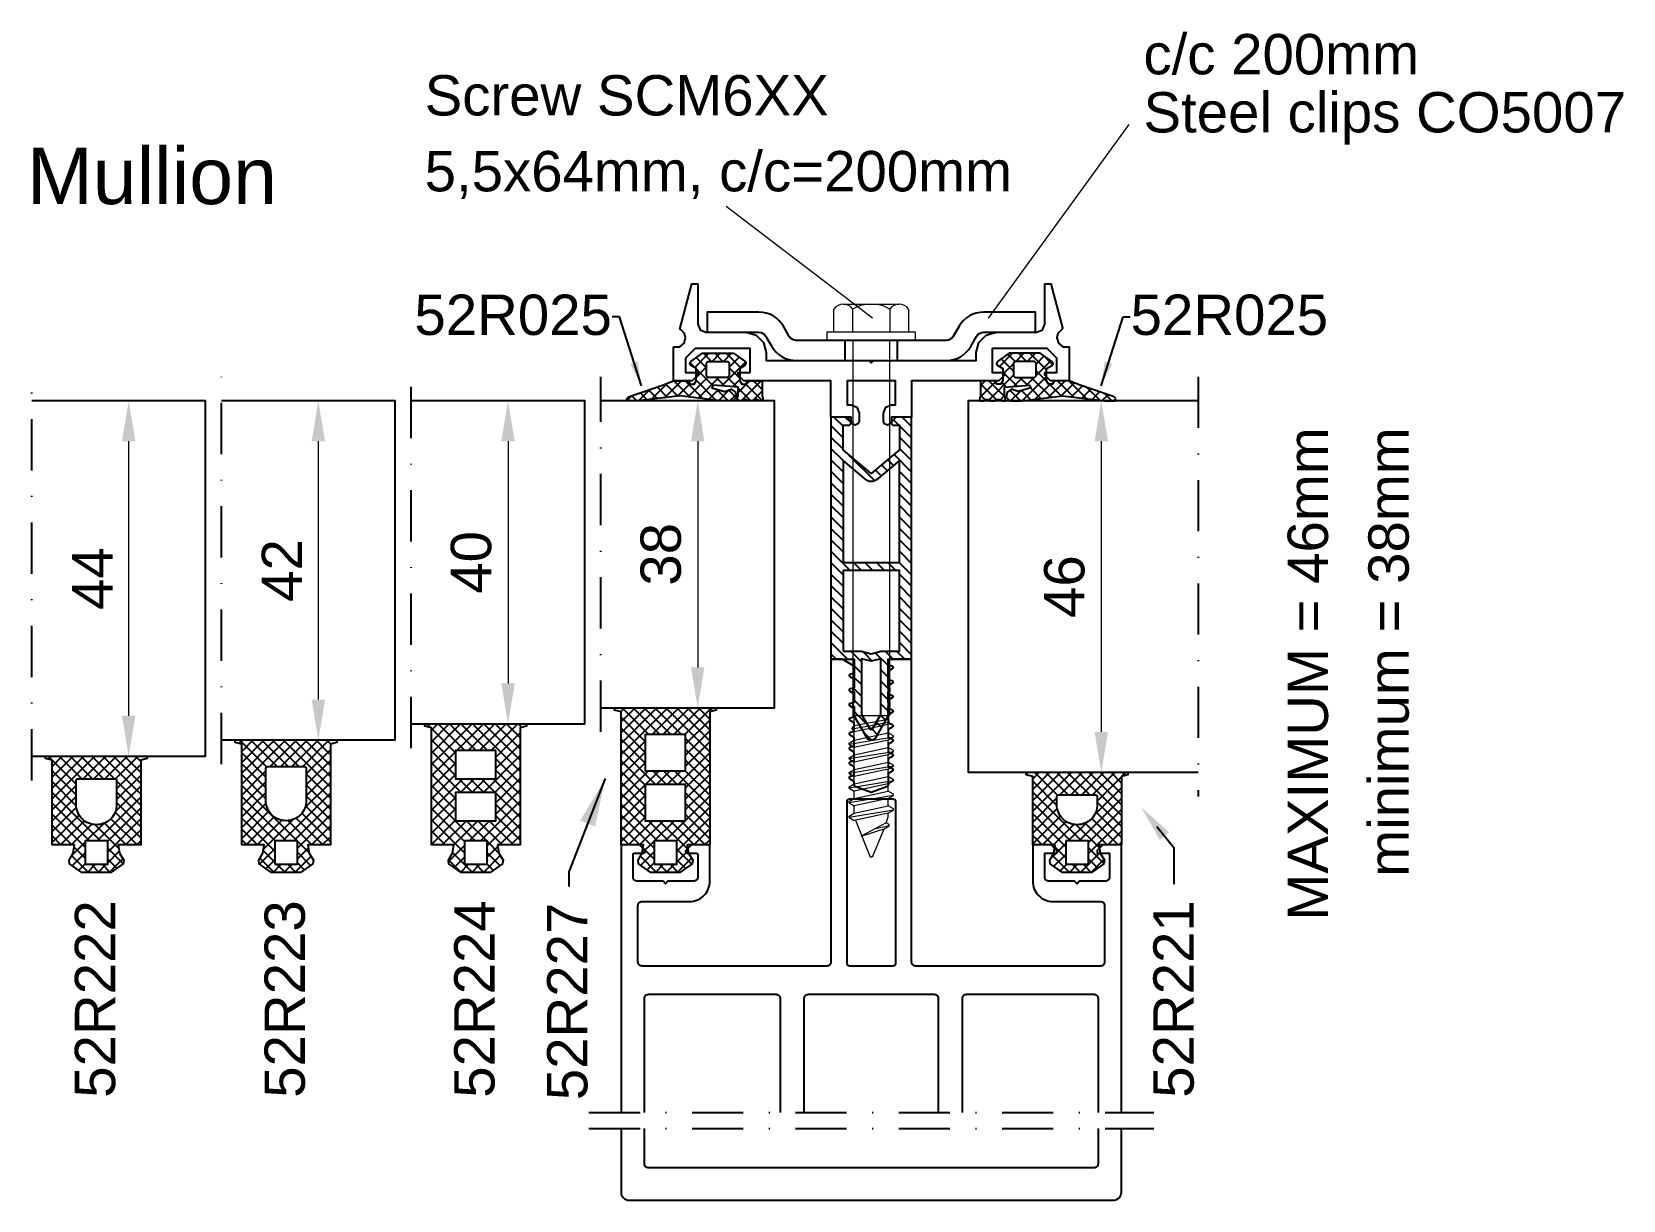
# Model space of a CAD drawing. Header units: millimetres. Extents: x 22319 to 27873, y 35287 to 39437.
# Drawn here: x 26523.8 to 26720.9, y 38653.1 to 38797.8 of the extents above; entities that cross this region are included whole.
import ezdxf

# ---------------------------------------------------------------- set-up
doc = ezdxf.new("R2010")
doc.units = ezdxf.units.MM
doc.header["$LTSCALE"] = 0.5
doc.linetypes.add('AM_DIN_F_W050', pattern=[6.25, 4.75, -1.5])
doc.linetypes.add('DASHDOT', pattern=[25.4, 12.7, -6.35, 0, -6.35])
for name, color, linetype in [('1', 1, 'Continuous'), ('6', 6, 'Continuous'), ('arceringen', 6, 'Continuous'), ('FYLLD', 6, 'Continuous'), ('LIST', 2, 'Continuous'), ('MATT', 1, 'Continuous'), ('rubbers', 1, 'Continuous')]:
    doc.layers.add(name, color=color, linetype=linetype)
for name, color, linetype, lineweight in [('AM_3', 6, 'AM_DIN_F_W050', 25), ('AM_5', 3, 'Continuous', 18), ('AM_6', 2, 'Continuous', 20), ('AM_7', 4, 'DASHDOT', 25), ('S_ACCESSORY', 7, 'Continuous', 9)]:
    doc.layers.add(name, color=color, linetype=linetype, lineweight=lineweight)
doc.styles.add('Border', font='ARIAL.TTF')
doc.styles.add('ROMANS', font='simplex.shx')
doc.styles.get("Standard").update_dxf_attribs({"font": 'ARIAL.TTF'})
doc.dimstyles.new('MASKIN_1-1', dxfattribs={"dimtxt": 2.5, "dimasz": 3, "dimexe": 1.5, "dimexo": 1.5, "dimgap": 1, "dimtad": 1, "dimrnd": 0.1, "dimzin": 12, "dimdsep": 46, "dimtxsty": 'ROMANS', "dimcen": -5, "dimclrd": 6, "dimclre": 6, "dimclrt": 256, "dimadec": 0, "dimazin": 0, "dimtfac": 1, "dimtmove": 2, "dimatfit": 3, "dimfxl": 0, "dimtolj": 1, "dimtzin": 12, "dimarcsym": 0})
doc.dimstyles.new('MASKIN_1-2', dxfattribs={"dimscale": 2, "dimtxt": 2.5, "dimasz": 3, "dimexe": 1.5, "dimexo": 1.5, "dimgap": 1, "dimtad": 1, "dimrnd": 0.1, "dimzin": 12, "dimdsep": 46, "dimtxsty": 'ROMANS', "dimcen": -5, "dimclrd": 6, "dimclre": 6, "dimclrt": 256, "dimadec": 0, "dimazin": 0, "dimtfac": 1, "dimtmove": 2, "dimatfit": 3, "dimfxl": 0, "dimtolj": 1, "dimtzin": 12, "dimarcsym": 0})
doc.dimstyles.new('SBS_DIN$0', dxfattribs={"dimscale": 2, "dimtxt": 2.5, "dimasz": 2.5, "dimexe": 1, "dimexo": 1, "dimgap": 1, "dimtad": 1, "dimrnd": 0.5, "dimdsep": 46, "dimtxsty": 'Standard', "dimcen": 0, "dimclrd": 256, "dimclre": 256, "dimclrt": 2, "dimadec": 0, "dimazin": 2, "dimtp": 0.1, "dimtm": 0.1, "dimtfac": 0.71, "dimtofl": 0, "dimtmove": 0, "dimatfit": 3, "dimfxl": 0, "dimlwd": -1, "dimlwe": -1, "dimarcsym": 0})

# ---------------------------------------------------------------- blocks, each defined once
blk = doc.blocks.new('*D409')
at = {"layer": 'AM_5'}
blk.add_line((26656.25, 38747.1), (26656.25, 38711.1), dxfattribs=at)
for points in [[(26655.42, 38747.1), (26657.09, 38747.1), (26656.25, 38752.1)], [(26655.42, 38711.1), (26657.09, 38711.1), (26656.25, 38706.1)]]:
    blk.add_solid(points, dxfattribs=at)
at = {"layer": 'Defpoints', "color": 0}
for p in [(26656.25, 38752.1), (26656.25, 38706.1), (26656.25, 38706.1)]:
    blk.add_point(p, dxfattribs=at)
at = {"layer": 'AM_5', "color": 2, "insert": (26651.7, 38729.1), "char_height": 5, "attachment_point": 5, "rotation": 90}
blk.add_mtext('46', dxfattribs=at)
blk = doc.blocks.new('*D410')
at = {"layer": 'AM_5'}
blk.add_line((26606.25, 38747.1), (26606.25, 38719.1), dxfattribs=at)
for points in [[(26605.42, 38747.1), (26607.09, 38747.1), (26606.25, 38752.1)], [(26605.42, 38719.1), (26607.09, 38719.1), (26606.25, 38714.1)]]:
    blk.add_solid(points, dxfattribs=at)
at = {"layer": 'Defpoints', "color": 0}
for p in [(26606.25, 38752.1), (26606.25, 38714.1), (26606.25, 38714.1)]:
    blk.add_point(p, dxfattribs=at)
at = {"layer": 'AM_5', "color": 2, "insert": (26601.7, 38733.1), "char_height": 5, "attachment_point": 5, "rotation": 90}
blk.add_mtext('38', dxfattribs=at)
blk = doc.blocks.new('*D411')
at = {"layer": 'AM_5'}
blk.add_line((26582.75, 38747.1), (26582.75, 38717.1), dxfattribs=at)
for points in [[(26581.92, 38747.1), (26583.59, 38747.1), (26582.75, 38752.1)], [(26581.92, 38717.1), (26583.59, 38717.1), (26582.75, 38712.1)]]:
    blk.add_solid(points, dxfattribs=at)
at = {"layer": 'Defpoints', "color": 0}
for p in [(26582.75, 38752.1), (26582.75, 38712.1), (26582.75, 38712.1)]:
    blk.add_point(p, dxfattribs=at)
at = {"layer": 'AM_5', "color": 2, "insert": (26578.2, 38732.1), "char_height": 5, "attachment_point": 5, "rotation": 90}
blk.add_mtext('40', dxfattribs=at)
blk = doc.blocks.new('*D412')
at = {"layer": 'AM_5'}
blk.add_line((26559.25, 38747.1), (26559.25, 38715.1), dxfattribs=at)
for points in [[(26558.42, 38747.1), (26560.09, 38747.1), (26559.25, 38752.1)], [(26558.42, 38715.1), (26560.09, 38715.1), (26559.25, 38710.1)]]:
    blk.add_solid(points, dxfattribs=at)
at = {"layer": 'Defpoints', "color": 0}
for p in [(26559.25, 38752.1), (26559.25, 38710.1), (26559.25, 38710.1)]:
    blk.add_point(p, dxfattribs=at)
at = {"layer": 'AM_5', "color": 2, "insert": (26554.74, 38731.1), "char_height": 5, "attachment_point": 5, "rotation": 90}
blk.add_mtext('42', dxfattribs=at)
blk = doc.blocks.new('*D413')
at = {"layer": 'AM_5'}
blk.add_line((26535.75, 38747.1), (26535.75, 38713.1), dxfattribs=at)
for points in [[(26534.92, 38747.1), (26536.59, 38747.1), (26535.75, 38752.1)], [(26534.92, 38713.1), (26536.59, 38713.1), (26535.75, 38708.1)]]:
    blk.add_solid(points, dxfattribs=at)
at = {"layer": 'Defpoints', "color": 0}
for p in [(26535.75, 38752.1), (26535.75, 38708.1), (26535.75, 38708.1)]:
    blk.add_point(p, dxfattribs=at)
at = {"layer": 'AM_5', "color": 2, "insert": (26531.25, 38730.1), "char_height": 5, "attachment_point": 5, "rotation": 90}
blk.add_mtext('44', dxfattribs=at)
blk = doc.blocks.new('52R025')
at = {"layer": 'arceringen'}
h = blk.add_hatch(dxfattribs=at)
h.set_pattern_fill('ANSI37', color=256, scale=8, style=0)
h.set_pattern_definition([(45, (-946.5392, 440.8053), (-0.7071068, 0.7071068), []), (135, (-946.5392, 440.8053), (-0.7071068, -0.7071068), [])])
h.paths.add_polyline_path([(4.1, -2.2), (4.3, -2.4), (6.7, -2.4), (6.9, -2.2), (6.9, -0.6), (6.7, -0.4), (4.3, -0.4), (4.1, -0.6)], flags=16)
h.paths.add_polyline_path([(-5.79, 2.22), (-5.59, 2.01), (-1.38, 0.55), (0, 0), (1.8, 0), (2.05, 0.43), (2.55, 0.43), (2.8, 0), (2.8, -1.5), (2.15, -1.88), (2, -2.12), (2.13, -2.38), (3.58, -3.4), (7.42, -3.4), (8.87, -2.38), (9, -2.12), (8.85, -1.88), (8.2, -1.5), (8.2, 0), (8.45, 0.43), (8.95, 0.43), (9.2, 0), (11, 0), (11, 1.9), (11.08, 2.06), (11.12, 2.5), (10.64, 2.5), (10.34, 2.34), (10.06, 2.34), (9.76, 2.5), (9.24, 2.5), (8.94, 2.34), (8.66, 2.34), (8.36, 2.5), (7.88, 2.5), (7.92, 2.06), (8, 1.9), (8, 0.8), (4.93, 0.56), (4.76, 0.88), (6.3, 1.34), (6.56, 1.26), (7.16, 1.06), (7.7, 1.4), (7.79, 2.03), (7.35, 2.5), (5.83, 2.5), (0.83, 1.87), (-4.41, 2.5), (-5.72, 2.5)])
at = {"color": 0, "linetype": 'ByBlock'}
for points in [[(-5.79, 2.22), (-5.59, 2.01), (-1.38, 0.55), (0, 0), (1.8, 0), (2.05, 0.43), (2.55, 0.43), (2.8, 0), (2.8, -1.5), (2.15, -1.88), (2, -2.12), (2.13, -2.38), (3.58, -3.4), (7.42, -3.4), (8.87, -2.38), (9, -2.12), (8.85, -1.88), (8.2, -1.5), (8.2, 0), (8.45, 0.43), (8.95, 0.43), (9.2, 0), (11, 0), (11, 1.9), (11.08, 2.06), (11.12, 2.5), (10.64, 2.5), (10.34, 2.34), (10.06, 2.34), (9.76, 2.5), (9.24, 2.5), (8.94, 2.34), (8.66, 2.34), (8.36, 2.5), (7.88, 2.5), (7.92, 2.06), (8, 1.9), (8, 0.8), (4.93, 0.56), (4.76, 0.88), (6.3, 1.34), (6.56, 1.26), (7.16, 1.06), (7.7, 1.4), (7.79, 2.03), (7.35, 2.5), (5.83, 2.5), (0.83, 1.87), (-4.41, 2.5), (-5.72, 2.5)], [(4.1, -2.2), (4.3, -2.4), (6.7, -2.4), (6.9, -2.2), (6.9, -0.6), (6.7, -0.4), (4.3, -0.4), (4.1, -0.6)]]:
    blk.add_lwpolyline(points, close=True, dxfattribs=at)
blk = doc.blocks.new('SCM6XX')
for p, q in [((-3.88, 4.62), (-1, 4.62)), ((-1, 5.5), (-1, -5.5)), ((0, 5.5), (-1, 5.5)), ((0, -5.5), (0, 5.5)), ((-4.5, -3.46), (-4.5, 3.46)), ((-3.88, 2.31), (-1, 2.31)), ((0, 2.25), (46.5, 2.25)), ((46.5, 2.25), (46.5, -2.25)), ((46.92, 2.1), (46.5, 2.1)), ((47.18, 2.22), (46.92, 2.1)), ((47.71, -2.1), (46.92, 2.1)), ((47.33, 2.22), (47.18, 2.22)), ((47.33, 2.22), (48.17, -2.38)), ((47.59, 2.1), (47.33, 2.22)), ((48.61, 2.1), (47.59, 2.1)), ((47.59, 2.1), (48.48, -2.1)), ((48.99, 2.75), (48.61, 2.1)), ((49.52, -2.1), (48.61, 2.1)), ((49.14, 2.75), (48.99, 2.75)), ((49.14, 2.75), (50.04, -2.75)), ((49.51, 2.1), (49.14, 2.75)), ((49.51, 2.1), (50.42, -2.1)), ((50.42, 2.1), (49.51, 2.1)), ((50.8, 2.75), (50.42, 2.1)), ((51.33, -2.1), (50.42, 2.1)), ((50.95, 2.75), (50.8, 2.75)), ((51.32, 2.1), (50.95, 2.75)), ((50.95, 2.75), (51.85, -2.75)), ((51.32, 2.1), (52.23, -2.1)), ((52.23, 2.1), (51.32, 2.1)), ((52.61, 2.75), (52.23, 2.1)), ((53.14, -2.1), (52.23, 2.1)), ((52.76, 2.75), (52.61, 2.75)), ((52.76, 2.75), (53.66, -2.75)), ((53.13, 2.1), (52.76, 2.75)), ((53.13, 2.1), (54.04, -2.1)), ((54.04, 2.1), (53.13, 2.1)), ((54.42, 2.75), (54.04, 2.1)), ((54.95, -2.1), (54.04, 2.1)), ((54.57, 2.75), (54.42, 2.75)), ((54.57, 2.75), (55.47, -2.75)), ((54.94, 2.1), (54.57, 2.75)), ((54.94, 2.1), (55.85, -2.1)), ((55.85, 2.1), (54.94, 2.1)), ((56.23, 2.75), (55.85, 2.1)), ((56.76, -2.1), (55.85, 2.1)), ((56.38, 2.75), (56.23, 2.75)), ((56.38, 2.75), (57.28, -2.75)), ((56.75, 2.1), (56.38, 2.75)), ((56.75, 2.1), (57.66, -2.1)), ((57.66, 2.1), (56.75, 2.1)), ((58.04, 2.75), (57.66, 2.1)), ((58.57, -2.1), (57.66, 2.1)), ((58.19, 2.75), (58.04, 2.75)), ((58.19, 2.75), (59.09, -2.75)), ((58.56, 2.1), (58.19, 2.75)), ((58.56, 2.1), (59.47, -2.1)), ((59.02, 2.1), (58.56, 2.1)), ((59.75, 1.84), (59.02, 2.1)), ((59.98, 2.23), (59.75, 1.84)), ((60.13, 2.23), (59.98, 2.23)), ((60.5, 1.58), (60.13, 2.23)), ((60.13, 2.23), (60.53, 0.38)), ((59.75, 1.84), (61.41, -1.27)), ((63.87, 0.19), (60.5, 1.58)), ((61.41, -1.27), (60.5, 1.58)), ((64, 0), (63.87, 0.19)), ((63.87, -0.19), (64, 0)), ((59.44, -1.96), (63.87, -0.19)), ((-3.88, -2.31), (-1, -2.31)), ((46.5, -2.25), (0, -2.25)), ((47.71, -2.1), (46.5, -2.1)), ((48.02, -2.38), (47.71, -2.1)), ((48.17, -2.38), (48.02, -2.38)), ((48.17, -2.38), (48.48, -2.1)), ((49.52, -2.1), (48.48, -2.1)), ((49.89, -2.75), (49.52, -2.1)), ((50.04, -2.75), (49.89, -2.75)), ((50.04, -2.75), (50.42, -2.1)), ((51.33, -2.1), (50.42, -2.1)), ((51.7, -2.75), (51.33, -2.1)), ((51.85, -2.75), (51.7, -2.75)), ((51.85, -2.75), (52.23, -2.1)), ((53.14, -2.1), (52.23, -2.1)), ((53.51, -2.75), (53.14, -2.1)), ((53.66, -2.75), (53.51, -2.75)), ((53.66, -2.75), (54.04, -2.1)), ((54.95, -2.1), (54.04, -2.1)), ((55.32, -2.75), (54.95, -2.1)), ((55.47, -2.75), (55.32, -2.75)), ((55.47, -2.75), (55.85, -2.1)), ((56.76, -2.1), (55.85, -2.1)), ((57.13, -2.75), (56.76, -2.1)), ((57.28, -2.75), (57.13, -2.75)), ((57.28, -2.75), (57.66, -2.1)), ((58.57, -2.1), (57.66, -2.1)), ((58.94, -2.75), (58.57, -2.1)), ((59.09, -2.75), (58.94, -2.75)), ((59.09, -2.75), (59.47, -2.1)), ((-1, -4.62), (-3.88, -4.62)), ((-1, -5.5), (0, -5.5))]:
    blk.add_line(p, q)
for centre, radius, start, end in [((-3.11, 3.46), 1.39, 123.6264, 236.3736), ((0.12, 0), 4.62, 150, 210), ((-3.11, -3.46), 1.39, 123.6264, 236.3736)]:
    blk.add_arc(centre, radius, start, end)

msp = doc.modelspace()

# ---------------------------------------------------------------- hatches: boundary and pattern name
at = {"layer": 'FYLLD'}
h = msp.add_hatch(dxfattribs=at)
h.set_pattern_fill('USER', color=256, angle=315, pattern_type=0)
h.set_pattern_definition([(315, (191.1357, 3.8011), (0.707106781, 0.707106781), [])])
h.paths.add_polyline_path([(26622.754, 38720.101), (26625.654, 38720.101), (26625.654, 38716.551), (26625.454, 38716.497), (26625.454, 38716.105), (26625.654, 38716.051), (26625.654, 38714.751), (26625.454, 38714.697), (26625.454, 38714.305), (26625.654, 38714.251), (26625.654, 38713.038), (26627.148, 38710.451, 0.5773503), (26628.36, 38710.451), (26629.854, 38713.038), (26629.854, 38714.251), (26630.054, 38714.305), (26630.054, 38714.697), (26629.854, 38714.751), (26629.854, 38716.051), (26630.054, 38716.105), (26630.054, 38716.497), (26629.854, 38716.551), (26629.854, 38720.101), (26632.754, 38720.101), (26632.754, 38750.101), (26630.83, 38750.101), (26630.342, 38749.613, 0.6681786), (26630.554, 38749.101), (26631.254, 38749.101), (26631.254, 38746.038), (26627.754, 38743.101), (26624.254, 38746.038), (26624.254, 38749.101), (26624.954, 38749.101, 0.5888761), (26625.208, 38749.56), (26624.778, 38750.101), (26622.754, 38750.101)])
h.paths.add_polyline_path([(26624.254, 38731.101), (26631.254, 38731.101), (26631.254, 38721.101), (26628.954, 38721.101), (26627.754, 38720.78), (26626.554, 38721.101), (26624.254, 38721.101)], flags=16)
h.paths.add_polyline_path([(26624.254, 38732.101), (26624.254, 38744.733), (26627.111, 38742.335, 0.3639702), (26628.397, 38742.335), (26631.254, 38744.733), (26631.254, 38732.101)], flags=16)
h.paths.add_polyline_path([(26626.554, 38720.169), (26627.754, 38719.848), (26628.954, 38720.169), (26628.954, 38713.279), (26627.927, 38711.501, -0.5773503), (26627.581, 38711.501), (26626.554, 38713.279)], flags=16)
h = msp.add_hatch(dxfattribs=at)
h.set_pattern_fill('NET,_O', color=256, scale=0.3, angle=45)
h.set_pattern_definition([(315, (-686.5503, 62737.7313), (-0.67351921, -0.67351921), []), (225, (-686.5503, 62737.7313), (-0.67351921, 0.67351921), [])])
h.paths.add_polyline_path([(26600.854, 38694.701), (26603.654, 38694.701), (26603.654, 38697.601), (26600.854, 38697.601)], flags=16)
h.paths.add_polyline_path([(26604.754, 38700.101), (26604.754, 38704.601), (26599.754, 38704.601), (26599.754, 38700.101)], flags=16)
h.paths.add_polyline_path([(26604.754, 38706.301), (26604.754, 38710.801), (26599.754, 38710.801), (26599.754, 38706.301)], flags=16)
h.paths.add_polyline_path([(26607.754, 38713.587), (26607.754, 38697.101), (26604.954, 38697.101), (26605.129, 38696.093), (26605.635, 38695.203), (26605.576, 38694.767), (26604.054, 38693.701), (26600.454, 38693.701), (26598.932, 38694.767), (26598.872, 38695.203), (26599.378, 38696.093), (26599.554, 38697.101), (26596.754, 38697.101), (26596.754, 38713.587), (26595.954, 38713.801), (26595.954, 38714.101), (26608.554, 38714.101), (26608.554, 38713.801)])
h = msp.add_hatch(dxfattribs=at)
h.set_pattern_fill('USER', color=256, angle=45, pattern_type=0)
h.set_pattern_definition([(315, (26084.7539, 38819.6011), (-0.7071068, -0.7071068), []), (225, (26084.7539, 38819.6011), (-0.7071068, 0.7071068), [])])
edge = h.paths.add_edge_path()
edge.add_line((26584.254, 38711.587), (26584.254, 38697.101))
edge.add_line((26585.054, 38711.801), (26584.254, 38711.587))
edge.add_line((26585.054, 38712.101), (26585.054, 38711.801))
edge.add_line((26572.454, 38712.101), (26585.054, 38712.101))
edge.add_line((26572.454, 38711.801), (26572.454, 38712.101))
edge.add_line((26573.254, 38711.587), (26572.454, 38711.801))
edge.add_line((26573.254, 38697.101), (26573.254, 38711.587))
edge.add_line((26576.054, 38697.101), (26573.254, 38697.101))
edge.add_line((26575.878, 38696.093), (26576.054, 38697.101))
edge.add_line((26575.372, 38695.203), (26575.878, 38696.093))
edge.add_line((26575.432, 38694.767), (26575.372, 38695.203))
edge.add_line((26576.954, 38693.701), (26575.432, 38694.767))
edge.add_line((26580.554, 38693.701), (26576.954, 38693.701))
edge.add_line((26582.076, 38694.767), (26580.554, 38693.701))
edge.add_line((26582.135, 38695.203), (26582.076, 38694.767))
edge.add_line((26581.629, 38696.093), (26582.135, 38695.203))
edge.add_line((26581.454, 38697.101), (26581.629, 38696.093))
edge.add_line((26584.254, 38697.101), (26581.454, 38697.101))
edge = h.paths.add_edge_path(flags=16)
edge.add_line((26580.154, 38697.601), (26577.354, 38697.601))
edge.add_line((26580.154, 38694.701), (26580.154, 38697.601))
edge.add_line((26577.354, 38694.701), (26580.154, 38694.701))
edge.add_line((26577.354, 38697.601), (26577.354, 38694.701))
edge.add_line((26581.254, 38703.601), (26576.254, 38703.601))
edge.add_line((26581.254, 38700.101), (26581.254, 38703.601))
edge.add_line((26576.254, 38700.101), (26581.254, 38700.101))
edge.add_line((26576.254, 38703.601), (26576.254, 38700.101))
edge.add_line((26581.254, 38708.801), (26576.254, 38708.801))
edge.add_line((26581.254, 38705.301), (26581.254, 38708.801))
edge.add_line((26576.254, 38705.301), (26581.254, 38705.301))
edge.add_line((26576.254, 38708.801), (26576.254, 38705.301))
h = msp.add_hatch(dxfattribs=at)
h.set_pattern_fill('NET,_O', color=256, scale=0.3, angle=45)
h.set_pattern_definition([(315, (-697.5503, 62737.7313), (-0.67351921, -0.67351921), []), (225, (-697.5503, 62737.7313), (-0.67351921, 0.67351921), [])])
h.paths.add_polyline_path([(26553.854, 38694.701), (26556.654, 38694.701), (26556.654, 38697.601), (26553.854, 38697.601)], flags=16)
edge = h.paths.add_edge_path(flags=16)
edge.add_line((26552.954, 38706.801), (26557.554, 38706.801))
edge.add_arc((26557.554, 38706.601), 0.2, 0, 90, ccw=False)
edge.add_line((26557.754, 38706.601), (26557.754, 38702.601))
edge.add_arc((26555.254, 38702.601), 2.5, -90, 0, ccw=False)
edge.add_arc((26555.254, 38702.601), 2.5, 180, 270, ccw=False)
edge.add_line((26552.754, 38702.601), (26552.754, 38706.601))
edge.add_arc((26552.954, 38706.601), 0.2, 90, 180, ccw=False)
h.paths.add_polyline_path([(26548.954, 38710.101), (26561.554, 38710.101), (26561.554, 38709.801), (26560.754, 38709.587), (26560.754, 38697.101), (26557.954, 38697.101), (26558.129, 38696.093), (26558.635, 38695.203), (26558.576, 38694.767), (26557.054, 38693.701), (26553.454, 38693.701), (26551.932, 38694.767), (26551.872, 38695.203), (26552.378, 38696.093), (26552.554, 38697.101), (26549.754, 38697.101), (26549.754, 38709.587), (26548.954, 38709.801)])
h = msp.add_hatch(dxfattribs=at)
h.set_pattern_fill('NET,_O', color=256, scale=0.3, angle=45)
h.set_pattern_definition([(315, (-703.0503, 62737.7313), (-0.67351921, -0.67351921), []), (225, (-703.0503, 62737.7313), (-0.67351921, 0.67351921), [])])
h.paths.add_polyline_path([(26530.354, 38694.701), (26533.154, 38694.701), (26533.154, 38697.601), (26530.354, 38697.601)], flags=16)
edge = h.paths.add_edge_path(flags=16)
edge.add_line((26529.454, 38705.301), (26534.054, 38705.301))
edge.add_arc((26534.054, 38705.101), 0.2, 0, 90, ccw=False)
edge.add_line((26534.254, 38705.101), (26534.254, 38702.101))
edge.add_arc((26531.754, 38702.101), 2.5, -90, 0, ccw=False)
edge.add_arc((26531.754, 38702.101), 2.5, 180, 270, ccw=False)
edge.add_line((26529.254, 38702.101), (26529.254, 38705.101))
edge.add_arc((26529.454, 38705.101), 0.2, 90, 180, ccw=False)
h.paths.add_polyline_path([(26528.372, 38695.203), (26528.878, 38696.093), (26529.054, 38697.101), (26526.254, 38697.101), (26526.254, 38707.587), (26525.454, 38707.801), (26525.454, 38708.101), (26538.054, 38708.101), (26538.054, 38707.801), (26537.254, 38707.587), (26537.254, 38697.101), (26534.454, 38697.101), (26534.629, 38696.093), (26535.135, 38695.203), (26535.076, 38694.767), (26533.554, 38693.701), (26529.954, 38693.701), (26528.432, 38694.767)])
h = msp.add_hatch(dxfattribs=at)
h.set_pattern_fill('NET,_O', color=256, scale=0.3, angle=135)
h.set_pattern_definition([(225, (-642.7278, 62774.7069), (-0.67351921, 0.67351921), []), (135, (-642.7278, 62774.7069), (0.67351921, 0.67351921), [])])
edge = h.paths.add_edge_path(flags=16)
edge.add_line((26650.954, 38703.301), (26655.554, 38703.301))
edge.add_arc((26655.554, 38703.101), 0.2, 0, 90, ccw=False)
edge.add_line((26655.754, 38703.101), (26655.754, 38702.101))
edge.add_arc((26653.254, 38702.101), 2.5, 270, 360, ccw=False)
edge.add_arc((26653.254, 38702.101), 2.5, 180, 270, ccw=False)
edge.add_line((26650.754, 38702.101), (26650.754, 38703.101))
edge.add_arc((26650.954, 38703.101), 0.2, 90, 180, ccw=False)
h.paths.add_polyline_path([(26651.854, 38697.601), (26651.854, 38694.701), (26654.654, 38694.701), (26654.654, 38697.601)], flags=16)
h.paths.add_polyline_path([(26650.554, 38697.101), (26647.754, 38697.101), (26647.754, 38705.587), (26646.954, 38705.801), (26646.954, 38706.101), (26659.554, 38706.101), (26659.554, 38705.801), (26658.754, 38705.587), (26658.754, 38697.101), (26655.954, 38697.101), (26656.129, 38696.093), (26656.635, 38695.203), (26656.576, 38694.767), (26655.054, 38693.701), (26651.454, 38693.701), (26649.932, 38694.767), (26649.872, 38695.203), (26650.378, 38696.093)])

# ---------------------------------------------------------------- linework, layer by layer
at = {"color": 2, "linetype": 'Continuous'}
for points in [[(26552.954, 38706.801), (26557.554, 38706.801, -0.4142136), (26557.754, 38706.601), (26557.754, 38702.601, -0.4142136), (26555.254, 38700.101, -0.4142136), (26552.754, 38702.601), (26552.754, 38706.601, -0.4142136)], [(26529.454, 38705.301), (26534.054, 38705.301, -0.4142136), (26534.254, 38705.101), (26534.254, 38702.101, -0.4142136), (26531.754, 38699.601, -0.4142136), (26529.254, 38702.101), (26529.254, 38705.101, -0.4142136)], [(26650.954, 38703.301), (26655.554, 38703.301, -0.4142136), (26655.754, 38703.101), (26655.754, 38702.101, -0.4142136), (26653.254, 38699.601, -0.4142136), (26650.754, 38702.101), (26650.754, 38703.101, -0.4142136)]]:
    msp.add_lwpolyline(points, format="xyb", close=True, dxfattribs=at)
at = {"layer": '1'}
msp.add_lwpolyline([(26613.838, 38763.101), (26607.415, 38763.101), (26607.415, 38760.601), (26613.838, 38760.601, -0.2679492), (26614.704, 38760.101), (26615.425, 38758.851, 0.2679492), (26618.457, 38757.101), (26637.051, 38757.101, 0.2679492), (26640.082, 38758.851), (26640.804, 38760.101, -0.2679492), (26641.67, 38760.601), (26648.093, 38760.601), (26648.093, 38763.101), (26641.67, 38763.101, 0.2679492), (26638.639, 38761.351), (26637.917, 38760.101, -0.2679492), (26637.051, 38759.601), (26618.457, 38759.601, -0.2679492), (26617.591, 38760.101), (26616.869, 38761.351, 0.2679492)], format="xyb", close=True, dxfattribs=at)
at = {"layer": '1', "color": 2, "linetype": 'Continuous'}
for points in [[(26604.754, 38706.301), (26604.754, 38710.801), (26599.754, 38710.801), (26599.754, 38706.301)], [(26604.754, 38700.101), (26604.754, 38704.601), (26599.754, 38704.601), (26599.754, 38700.101)]]:
    msp.add_lwpolyline(points, close=True, dxfattribs=at)
at = {"layer": '6'}
msp.add_lwpolyline([(26603.254, 38758.801), (26604.034, 38758.801), (26604.558, 38759.244), (26604.754, 38759.901), (26604.618, 38760.455), (26604.242, 38760.884), (26604.139, 38760.956), (26604.054, 38761.12), (26604.061, 38761.172), (26605.516, 38766.601), (26606.254, 38766.601), (26606.254, 38761.601), (26606.547, 38760.894), (26607.254, 38760.601), (26612.254, 38760.601), (26613.504, 38760.266), (26614.419, 38759.351), (26614.754, 38758.101), (26614.754, 38757.101), (26627.454, 38757.101), (26627.754, 38756.801), (26628.054, 38757.101), (26640.754, 38757.101), (26640.754, 38758.101), (26641.089, 38759.351), (26642.004, 38760.266), (26643.254, 38760.601), (26648.254, 38760.601), (26648.961, 38760.894), (26649.254, 38761.601), (26649.254, 38766.601), (26649.992, 38766.601), (26651.447, 38761.172), (26651.454, 38761.12), (26651.369, 38760.956), (26651.266, 38760.884), (26650.89, 38760.455), (26650.754, 38759.901), (26650.95, 38759.244), (26651.474, 38758.801), (26652.254, 38758.801), (26652.254, 38754.601), (26649.954, 38754.601), (26649.254, 38755.301), (26649.254, 38755.601), (26650.754, 38755.601), (26650.754, 38757.401), (26649.554, 38758.601), (26642.754, 38758.601), (26642.754, 38755.601), (26644.254, 38755.601), (26644.254, 38755.301), (26643.554, 38754.601), (26632.754, 38754.601), (26632.754, 38750.101), (26630.254, 38750.101), (26630.254, 38749.601), (26630.108, 38749.248), (26629.754, 38749.101), (26629.4, 38749.248), (26629.254, 38749.601), (26629.254, 38750.601), (26629.547, 38751.308), (26630.254, 38751.601), (26630.754, 38751.601), (26630.754, 38754.601), (26624.754, 38754.601), (26624.754, 38751.601), (26625.254, 38751.601), (26625.961, 38751.308), (26626.254, 38750.601), (26626.254, 38749.601), (26626.108, 38749.248), (26625.754, 38749.101), (26625.4, 38749.248), (26625.254, 38749.601), (26625.254, 38750.101), (26622.754, 38750.101), (26622.754, 38754.601), (26611.954, 38754.601), (26611.254, 38755.301), (26611.254, 38755.601), (26612.754, 38755.601), (26612.754, 38758.601), (26605.954, 38758.601), (26604.754, 38757.401), (26604.754, 38755.601), (26606.254, 38755.601), (26606.254, 38755.301), (26605.554, 38754.601), (26603.254, 38754.601)], close=True, dxfattribs=at)
for points in [[(26523.754, 38708.101), (26545.254, 38708.101), (26545.254, 38752.101), (26523.754, 38752.101)], [(26547.254, 38710.101), (26568.754, 38710.101), (26568.754, 38752.101), (26547.254, 38752.101)], [(26570.754, 38712.101), (26592.254, 38712.101), (26592.254, 38752.101), (26570.754, 38752.101)], [(26594.254, 38714.101), (26615.754, 38714.101), (26615.754, 38752.101), (26594.254, 38752.101)], [(26668.254, 38752.101), (26639.754, 38752.101), (26639.754, 38706.101), (26668.254, 38706.101)]]:
    msp.add_lwpolyline(points, dxfattribs=at)
for points in [[(26658.754, 38663.96), (26658.754, 38697.101), (26656.454, 38697.101), (26655.754, 38696.401), (26655.754, 38696.101), (26657.254, 38696.101), (26657.254, 38693.101, -0.4142136), (26656.754, 38692.601), (26653.554, 38692.601), (26653.254, 38692.301), (26652.954, 38692.601), (26649.754, 38692.601, -0.4142136), (26649.254, 38693.101), (26649.254, 38696.101), (26650.754, 38696.101), (26650.754, 38696.401), (26650.054, 38697.101), (26647.754, 38697.101), (26647.754, 38692.601, 0.4142136), (26650.254, 38690.101), (26656.154, 38690.101, -0.4142136), (26656.654, 38689.601), (26656.654, 38682.601, -0.4142136), (26656.154, 38682.101), (26633.254, 38682.101, -0.4142136), (26632.754, 38682.601), (26632.754, 38719.901, 0.4142136), (26632.554, 38720.101), (26630.354, 38720.101, 0.4142136), (26629.854, 38719.601), (26629.854, 38719.432), (26630.31, 38719.292, -0.6556287), (26630.352, 38718.928), (26629.854, 38718.641), (26629.854, 38717.622), (26630.31, 38717.482, -0.6556287), (26630.352, 38717.118), (26629.854, 38716.831), (26629.854, 38715.812), (26630.31, 38715.672, -0.6556287), (26630.352, 38715.308), (26629.854, 38715.021), (26629.854, 38714.002), (26630.31, 38713.862, -0.6556287), (26630.352, 38713.498), (26629.854, 38713.211), (26629.854, 38712.192), (26630.31, 38712.052, -0.6556287), (26630.352, 38711.688), (26629.854, 38711.401), (26629.854, 38710.382), (26630.31, 38710.242, -0.6556287), (26630.352, 38709.878), (26629.854, 38709.591), (26629.854, 38708.572), (26630.31, 38708.432, -0.6556287), (26630.352, 38708.068), (26629.854, 38707.781), (26629.854, 38706.762), (26630.31, 38706.622, -0.6556287), (26630.352, 38706.258), (26629.854, 38705.971), (26629.854, 38704.575, -0.3152988), (26629.657, 38704.294), (26627.754, 38703.601), (26625.851, 38704.294, -0.3152988), (26625.654, 38704.575), (26625.654, 38704.971), (26625.156, 38705.258, -0.6556287), (26625.198, 38705.622), (26625.654, 38705.762), (26625.654, 38706.781), (26625.156, 38707.068, -0.6556287), (26625.198, 38707.432), (26625.654, 38707.572), (26625.654, 38708.591), (26625.156, 38708.878, -0.6556287), (26625.198, 38709.242), (26625.654, 38709.382), (26625.654, 38710.401), (26625.156, 38710.688, -0.6556287), (26625.198, 38711.052), (26625.654, 38711.192), (26625.654, 38712.211), (26625.156, 38712.498, -0.6556287), (26625.198, 38712.862), (26625.654, 38713.002), (26625.654, 38714.021), (26625.156, 38714.308, -0.6556287), (26625.198, 38714.672), (26625.654, 38714.812), (26625.654, 38715.831), (26625.156, 38716.118, -0.6556287), (26625.198, 38716.482), (26625.654, 38716.622), (26625.654, 38717.641), (26625.156, 38717.928, -0.6556287), (26625.198, 38718.292), (26625.654, 38718.432), (26625.654, 38719.235), (26624.154, 38720.101), (26622.954, 38720.101, 0.4142136), (26622.754, 38719.901), (26622.754, 38682.601, -0.4142136), (26622.254, 38682.101), (26599.354, 38682.101, -0.4142136), (26598.854, 38682.601), (26598.854, 38689.601, -0.4142136), (26599.354, 38690.101), (26605.254, 38690.101, 0.4142136), (26607.754, 38692.601), (26607.754, 38696.901, 0.4142147), (26607.554, 38697.101), (26605.537, 38697.101, 0.1989113), (26605.395, 38697.042), (26604.813, 38696.46, 0.1989124), (26604.754, 38696.318), (26604.754, 38696.301, 0.4142136), (26604.954, 38696.101), (26606.054, 38696.101, -0.4142136), (26606.254, 38695.901), (26606.254, 38693.101, -0.4142136), (26605.754, 38692.601), (26602.554, 38692.601), (26602.254, 38692.301), (26601.954, 38692.601), (26598.754, 38692.601, -0.4142136), (26598.254, 38693.101), (26598.254, 38695.901, -0.4142136), (26598.454, 38696.101), (26599.554, 38696.101, 0.4142136), (26599.754, 38696.301), (26599.754, 38696.318, 0.1989124), (26599.695, 38696.46), (26599.113, 38697.042, 0.1989124), (26598.971, 38697.101), (26596.954, 38697.101, 0.4142136), (26596.754, 38696.901), (26596.754, 38663.96)], [(26599.654, 38663.96), (26599.654, 38678.101, -0.4142136), (26600.154, 38678.601), (26615.959, 38678.601, -0.4142136), (26616.459, 38678.101), (26616.459, 38663.96)], [(26619.459, 38663.96), (26619.459, 38678.101, -0.4142136), (26619.959, 38678.601), (26635.559, 38678.601, -0.4142136), (26636.059, 38678.101), (26636.059, 38663.96)], [(26639.059, 38663.96), (26639.059, 38678.101, -0.4142136), (26639.559, 38678.601), (26655.354, 38678.601, -0.4142136), (26655.854, 38678.101), (26655.854, 38663.96)], [(26596.754, 38661.96), (26596.754, 38654.101, 0.4142136), (26597.754, 38653.101), (26657.754, 38653.101, 0.4142136), (26658.754, 38654.101), (26658.754, 38661.96)], [(26655.854, 38661.96), (26655.854, 38657.601, -0.4142136), (26655.354, 38657.101), (26600.154, 38657.101, -0.4142136), (26599.654, 38657.601), (26599.654, 38661.96)]]:
    msp.add_lwpolyline(points, format="xyb", dxfattribs=at)
msp.add_lwpolyline([(26625.054, 38702.801), (26630.454, 38702.801, -0.4142136), (26630.754, 38702.501), (26630.754, 38682.401, -0.4142136), (26630.454, 38682.101), (26625.054, 38682.101, -0.4142136), (26624.754, 38682.401), (26624.754, 38702.501, -0.4142136)], format="xyb", close=True, dxfattribs=at)
at = {"layer": 'AM_3'}
for p, q in [((26624.504, 38757.101), (26624.504, 38759.601)), ((26631.004, 38757.101), (26631.004, 38759.601))]:
    msp.add_line(p, q, dxfattribs=at)
at = {"layer": 'AM_6'}
for p, q in [((26642.263, 38762.335), (26659.711, 38786.33)), ((26627.916, 38762.339), (26609.796, 38776.193))]:
    msp.add_line(p, q, dxfattribs=at)
at = {"layer": 'AM_7'}
for p, q in [((26523.754, 38705.101), (26523.754, 38755.101)), ((26547.254, 38707.101), (26547.254, 38755.101)), ((26570.754, 38709.101), (26570.754, 38755.101)), ((26594.254, 38711.101), (26594.254, 38755.101)), ((26668.254, 38755.101), (26668.254, 38703.101))]:
    msp.add_line(p, q, dxfattribs=at)
at = {"layer": 'AM_7', "color": 6}
for p, q in [((26592.754, 38663.96), (26662.754, 38663.96)), ((26592.754, 38661.96), (26662.754, 38661.96))]:
    msp.add_line(p, q, dxfattribs=at)
at = {"layer": 'LIST'}
for p, q in [((26651.854, 38697.601), (26651.854, 38694.701)), ((26654.654, 38697.601), (26651.854, 38697.601)), ((26654.654, 38694.701), (26654.654, 38697.601)), ((26651.854, 38694.701), (26654.654, 38694.701))]:
    msp.add_line(p, q, dxfattribs=at)
for points in [[(26625.654, 38716.551), (26625.454, 38716.497), (26625.454, 38716.105), (26625.654, 38716.051), (26625.654, 38714.751), (26625.454, 38714.697), (26625.454, 38714.305), (26625.654, 38714.251), (26625.654, 38713.038), (26627.148, 38710.451, 0.5773503), (26628.36, 38710.451), (26629.854, 38713.038), (26629.854, 38714.251), (26630.054, 38714.305), (26630.054, 38714.697), (26629.854, 38714.751), (26629.854, 38716.051), (26630.054, 38716.105), (26630.054, 38716.497), (26629.854, 38716.551), (26629.854, 38720.101), (26632.754, 38720.101), (26632.754, 38750.101), (26630.83, 38750.101), (26630.342, 38749.613, 0.6681786), (26630.554, 38749.101), (26631.254, 38749.101), (26631.254, 38746.038), (26627.754, 38743.101), (26624.254, 38746.038), (26624.254, 38749.101), (26624.954, 38749.101, 0.6681786), (26625.166, 38749.613), (26624.778, 38750.101), (26622.754, 38750.101), (26622.754, 38720.101), (26625.654, 38720.101)], [(26627.111, 38742.335), (26624.254, 38744.733), (26624.254, 38732.101), (26631.254, 38732.101), (26631.254, 38744.733), (26628.397, 38742.335, -0.3639702)], [(26626.554, 38713.279), (26627.581, 38711.501, 0.5773503), (26627.927, 38711.501), (26628.954, 38713.279), (26628.954, 38720.169), (26627.754, 38719.848), (26626.554, 38720.169)]]:
    msp.add_lwpolyline(points, format="xyb", close=True, dxfattribs=at)
for points in [[(26624.254, 38721.101), (26626.554, 38721.101), (26627.754, 38720.78), (26628.954, 38721.101), (26631.254, 38721.101), (26631.254, 38731.101), (26624.254, 38731.101)], [(26607.754, 38713.587), (26607.754, 38697.101), (26604.954, 38697.101), (26605.129, 38696.093), (26605.635, 38695.203), (26605.576, 38694.767), (26604.054, 38693.701), (26600.454, 38693.701), (26598.932, 38694.767), (26598.872, 38695.203), (26599.378, 38696.093), (26599.554, 38697.101), (26596.754, 38697.101), (26596.754, 38713.587), (26595.954, 38713.801), (26595.954, 38714.101), (26608.554, 38714.101), (26608.554, 38713.801)], [(26581.454, 38697.101), (26581.629, 38696.093), (26582.135, 38695.203), (26582.076, 38694.767), (26580.554, 38693.701), (26576.954, 38693.701), (26575.432, 38694.767), (26575.372, 38695.203), (26575.878, 38696.093), (26576.054, 38697.101), (26573.254, 38697.101), (26573.254, 38711.587), (26572.454, 38711.801), (26572.454, 38712.101), (26585.054, 38712.101), (26585.054, 38711.801), (26584.254, 38711.587), (26584.254, 38697.101)], [(26548.954, 38710.101), (26561.554, 38710.101), (26561.554, 38709.801), (26560.754, 38709.587), (26560.754, 38697.101), (26557.954, 38697.101), (26558.129, 38696.093), (26558.635, 38695.203), (26558.576, 38694.767), (26557.054, 38693.701), (26553.454, 38693.701), (26551.932, 38694.767), (26551.872, 38695.203), (26552.378, 38696.093), (26552.554, 38697.101), (26549.754, 38697.101), (26549.754, 38709.587), (26548.954, 38709.801)], [(26581.254, 38708.801), (26576.254, 38708.801), (26576.254, 38705.301), (26581.254, 38705.301)], [(26528.372, 38695.203), (26528.878, 38696.093), (26529.054, 38697.101), (26526.254, 38697.101), (26526.254, 38707.587), (26525.454, 38707.801), (26525.454, 38708.101), (26538.054, 38708.101), (26538.054, 38707.801), (26537.254, 38707.587), (26537.254, 38697.101), (26534.454, 38697.101), (26534.629, 38696.093), (26535.135, 38695.203), (26535.076, 38694.767), (26533.554, 38693.701), (26529.954, 38693.701), (26528.432, 38694.767)], [(26650.554, 38697.101), (26647.754, 38697.101), (26647.754, 38705.587), (26646.954, 38705.801), (26646.954, 38706.101), (26659.554, 38706.101), (26659.554, 38705.801), (26658.754, 38705.587), (26658.754, 38697.101), (26655.954, 38697.101), (26656.129, 38696.093), (26656.635, 38695.203), (26656.576, 38694.767), (26655.054, 38693.701), (26651.454, 38693.701), (26649.932, 38694.767), (26649.872, 38695.203), (26650.378, 38696.093)], [(26581.254, 38703.601), (26576.254, 38703.601), (26576.254, 38700.101), (26581.254, 38700.101)], [(26530.354, 38694.701), (26533.154, 38694.701), (26533.154, 38697.601), (26530.354, 38697.601)], [(26553.854, 38694.701), (26556.654, 38694.701), (26556.654, 38697.601), (26553.854, 38697.601)], [(26577.354, 38694.701), (26580.154, 38694.701), (26580.154, 38697.601), (26577.354, 38697.601)], [(26600.854, 38694.701), (26603.654, 38694.701), (26603.654, 38697.601), (26600.854, 38697.601)], [(26651.854, 38697.601), (26651.854, 38694.701), (26654.654, 38694.701), (26654.654, 38697.601)]]:
    msp.add_lwpolyline(points, close=True, dxfattribs=at)
at = {"layer": 'MATT', "color": 6}
msp.add_lwpolyline([(26663.127, 38699.386), (26665.254, 38696.765), (26665.254, 38692.249)], dxfattribs=at)
msp.add_solid([(26664.655, 38698.694), (26661.237, 38701.716), (26663.49, 38697.749)], dxfattribs=at)

# ---------------------------------------------------------------- block references
at = {"layer": 'rubbers', "linetype": 'Continuous', "xscale": -1, "rotation": 180}
msp.add_blockref('52R025', (26603.254, 38754.601), dxfattribs=at)
at = {"layer": 'rubbers', "linetype": 'Continuous', "rotation": 180}
msp.add_blockref('52R025', (26652.274, 38754.601), dxfattribs=at)
at = {"layer": 'S_ACCESSORY', "rotation": 270}
msp.add_blockref('SCM6XX', (26627.754, 38759.601), dxfattribs=at)

# ---------------------------------------------------------------- texts
at = {"layer": 'AM_6', "style": 'Border'}
for s, p in [('c/c 200mm', (26661.479, 38792.553)), ('Screw SCM6XX', (26572.423, 38787.457)), ('Steel clips CO5007', (26661.479, 38785.357)), ('5,5x64mm, c/c=200mm', (26572.423, 38778.058))]:
    msp.add_text(s, height=5, dxfattribs=at).set_placement(p)
for s, insert, char_height, attachment_point in [('Mullion', (26523.151, 38776.378), 7, 7), ('52R025', (26571.153, 38760.201), 5, 7), ('52R025', (26684.355, 38760.201), 5, 9)]:
    msp.add_mtext(s, dxfattribs=dict(at, insert=insert, char_height=char_height, attachment_point=attachment_point))
at = {"layer": 'AM_6', "char_height": 5, "rotation": 90, "style": 'Border'}
for s, insert, attachment_point in [('MAXIMUM = 46mm', (26679.341, 38748.844), 3), ('minimum = 38mm', (26689.341, 38748.844), 3), ('52R222', (26529.081, 38690.249), 3), ('52R223', (26552.581, 38690.249), 3), ('52R224', (26576.081, 38690.249), 3), ('52R227', (26592.66, 38689.949), 9), ('52R221', (26662.703, 38690.249), 3)]:
    msp.add_mtext(s, dxfattribs=dict(at, insert=insert, attachment_point=attachment_point))

# ---------------------------------------------------------------- dimensions: what is measured, and where the dimension line sits
at = {"layer": 'AM_5'}
for base, p1, p2, picture, middle in [((26535.754, 38708.101), (26535.754, 38752.101), (26535.754, 38708.101), '*D413', (26531.254, 38730.101)), ((26559.254, 38710.101), (26559.254, 38752.101), (26559.254, 38710.101), '*D412', (26554.744, 38731.101)), ((26582.754, 38712.101), (26582.754, 38752.101), (26582.754, 38712.101), '*D411', (26578.201, 38732.101)), ((26606.254, 38714.101), (26606.254, 38752.101), (26606.254, 38714.101), '*D410', (26601.699, 38733.101)), ((26656.254, 38706.101), (26656.254, 38752.101), (26656.254, 38706.101), '*D409', (26651.701, 38729.101))]:
    dim = msp.add_linear_dim(base=base, p1=p1, p2=p2, angle=270, dimstyle='SBS_DIN$0', dxfattribs=at)
    dim.commit()
    dim.dimension.update_dxf_attribs({"geometry": picture, "text_midpoint": middle})

# ---------------------------------------------------------------- leaders
at = {"layer": 'MATT'}
for points, dimstyle in [([(26599.271, 38753.987), (26596.559, 38762.52), (26595.666, 38762.52)], 'MASKIN_1-1'), ([(26656.237, 38753.987), (26658.949, 38762.52), (26659.842, 38762.52)], 'MASKIN_1-1'), ([(26594.806, 38705.344), (26590.267, 38693.758), (26590.267, 38691.949)], 'MASKIN_1-2')]:
    msp.add_leader(points, dimstyle=dimstyle, dxfattribs=at)

doc.saveas('drawing.dxf')
